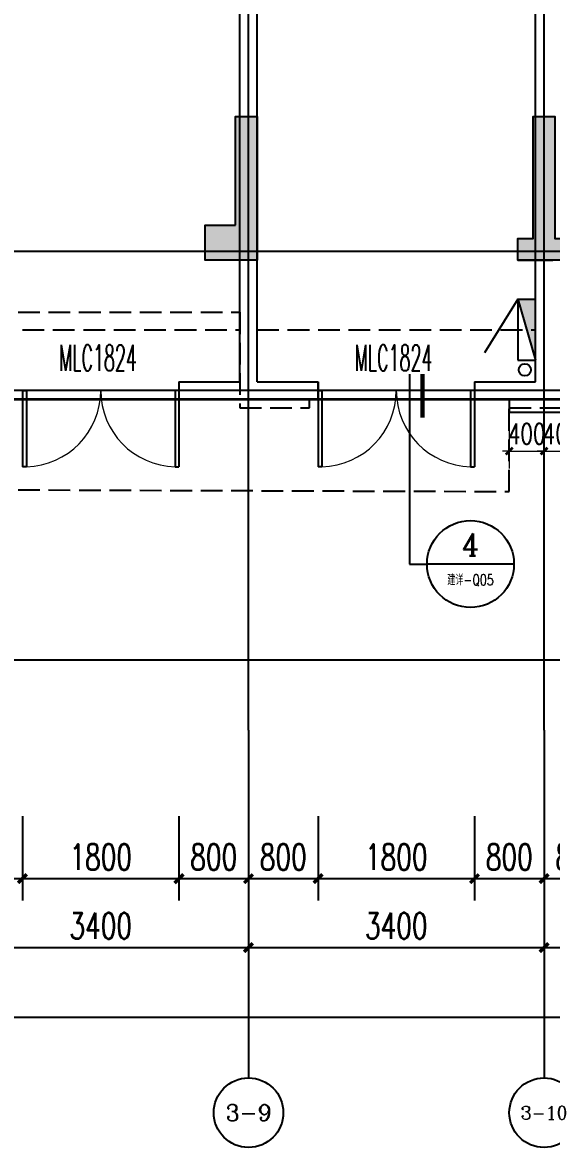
# Model space of a CAD drawing. Extents: x -59851 to 653804, y -249523 to 437614.
# Drawn here: x -29714 to -23629, y 186780 to 199722 of the extents above; entities that cross this region are included whole.
import ezdxf
from ezdxf.enums import TextEntityAlignment as Align

# ---------------------------------------------------------------- set-up
doc = ezdxf.new("R2010")
doc.units = 0
doc.header["$LTSCALE"] = 1000
doc.header["$MEASUREMENT"] = 0
doc.linetypes.add('DASH', pattern=[0.35, 0.25, -0.1])
for name, color, linetype in [('-消防立管', 1, 'Continuous'), ('A-Above', 5, 'DASH'), ('A-ROOF', 7, 'Continuous'), ('A-外装饰线脚', 7, 'Continuous'), ('A-第三道尺寸线', 105, 'Continuous'), ('AXIS', 3, 'Continuous'), ('AXIS_TEXT', 7, 'Continuous'), ('CURTWALL', 4, 'Continuous'), ('DIM_IDEN', 3, 'Continuous'), ('DOTE', 16, 'Continuous'), ('PUB_HATCH', 8, 'Continuous'), ('PUB_TEXT', 7, 'Continuous'), ('STAIR', 5, 'Continuous'), ('WALL', 2, 'Continuous'), ('WINDOW', 4, 'Continuous'), ('WINDOW_TEXT', 7, 'Continuous'), ('剪力墙', 6, 'Continuous')]:
    doc.layers.add(name, color=color, linetype=linetype)
doc.layers.add('33计全面积外廓线', color=21, linetype='Continuous', lineweight=35)
doc.layers.add('A-第四道尺寸线(线脚尺寸)', color=105, linetype='Continuous', lineweight=5)
doc.styles.add('_TCH_AXIS', font='COMPLEX', dxfattribs={"bigfont": 'GBCBIG'})
doc.styles.add('_TCH_DIM_T3', font='SIMPLEX.shx', dxfattribs={"width": 0.705882, "bigfont": 'GBCBIG.shx'})
doc.styles.add('_TCH_LABEL', font='COMPLEX', dxfattribs={"bigfont": 'GBCBIG'})
doc.styles.add('_TCH_WINDOW', font='SIMPLEX.shx', dxfattribs={"width": 0.7, "height": 3.5, "bigfont": 'GBCBIG.shx'})
doc.styles.add('COMPLEX', font='COMPLEX')
doc.dimstyles.new('_TCH_ARCH&&100', dxfattribs={"dimtxt": 297.5, "dimasz": 100, "dimexe": 250, "dimexo": 300, "dimgap": 100, "dimtad": 1, "dimdec": 0, "dimzin": 0, "dimdsep": 46, "dimtxsty": '_TCH_DIM_T3', "dimblk": 'ARCHTICK', "dimcen": 0.09, "dimclrt": 7, "dimazin": 2, "dimtfac": 1, "dimtdec": 0, "dimtix": 1, "dimtmove": 2, "dimatfit": 3, "dimfxl": 0, "dimtolj": 1, "dimtzin": 0, "dimarcsym": 0})
doc.dimstyles.new('_TCH_ARCH&&80', dxfattribs={"dimtxt": 238, "dimasz": 80, "dimexe": 200, "dimexo": 240, "dimgap": 80, "dimtad": 1, "dimdec": 0, "dimzin": 0, "dimdsep": 46, "dimtxsty": '_TCH_DIM_T3', "dimblk": 'ARCHTICK', "dimcen": 0.09, "dimclrt": 7, "dimazin": 2, "dimtfac": 1, "dimtdec": 0, "dimtix": 1, "dimtmove": 2, "dimatfit": 3, "dimfxl": 0, "dimtolj": 1, "dimtzin": 0, "dimarcsym": 0})

# ---------------------------------------------------------------- blocks, each defined once
blk = doc.blocks.new('zzlk0330')
at = {"layer": 'A-ROOF', "linetype": 'DASH'}
blk.add_lwpolyline([(-40014, 135988), (-37714, 135988), (-37714, 135888), (-36914, 135888), (-36914, 135988), (-34614, 135988), (-34614, 135888), (-33814, 135888), (-33814, 136988), (-30914, 136988), (-30914, 137588), (-30114, 137588), (-30114, 136988), (-27214, 136988), (-27214, 135888), (-26414, 135888), (-26414, 135988), (-24114, 135988), (-24114, 135888), (-23314, 135888)], dxfattribs=at)
blk = doc.blocks.new('shoucengjianliqiang0505')
at = {"layer": 'PUB_HATCH'}
h = blk.add_hatch(color=256, dxfattribs=at)
h.dxf.hatch_style = 1
h.paths.add_polyline_path([(-14848, 486544), (-14448, 486544), (-14448, 486144), (-14848, 486144)])
h.paths.add_polyline_path([(-8748, 486544), (-8348, 486544), (-8348, 486144), (-8748, 486144)])
h.paths.add_polyline_path([(-8748, 490544), (-8348, 490544), (-8348, 490144), (-8748, 490144)])
h.paths.add_polyline_path([(-14848, 490544), (-14448, 490544), (-14448, 490144), (-14848, 490144)])
h.paths.add_polyline_path([(-14848, 482144), (-14448, 482144), (-14448, 481744), (-14848, 481744)])
h.paths.add_polyline_path([(-8748, 482144), (-8348, 482144), (-8348, 481744), (-8748, 481744)])
h.paths.add_polyline_path([(-46848, 497944), (-46448, 497944), (-46448, 497544), (-46848, 497544)])
h.paths.add_polyline_path([(-46848, 501744), (-46448, 501744), (-46448, 501344), (-46848, 501344)])
h.paths.add_polyline_path([(-53548, 501742), (-53148, 501742), (-53148, 501342), (-53548, 501342)])
h.paths.add_polyline_path([(-63048, 504094), (-63048, 504344), (-63648, 504344), (-63648, 502544), (-63848, 502544), (-63848, 502294), (-63398, 502294), (-63398, 504094)])
h.paths.add_polyline_path([(-37148, 500844), (-35548, 500844), (-35548, 497944), (-37148, 497944), (-37148, 498144), (-35748, 498144), (-35748, 500644), (-37148, 500644)])
h.paths.add_polyline_path([(-29698, 483744), (-29698, 484994), (-29448, 484994), (-29448, 483344), (-30048, 483344), (-30048, 483744)])
h.paths.add_polyline_path([(-33048, 484994), (-32798, 484994), (-32798, 483744), (-32448, 483744), (-32448, 483344), (-33048, 483344)])
h.paths.add_polyline_path([(-36498, 483744), (-36498, 484994), (-36248, 484994), (-36248, 483344), (-36848, 483344), (-36848, 483744)])
h.paths.add_polyline_path([(-43248, 484994), (-42998, 484994), (-42998, 483744), (-42648, 483744), (-42648, 483344), (-43248, 483344)])
h.paths.add_polyline_path([(-50098, 483744), (-50098, 484994), (-49848, 484994), (-49848, 483344), (-50448, 483344), (-50448, 483744)])
h.paths.add_polyline_path([(-56848, 484994), (-56598, 484994), (-56598, 483744), (-56248, 483744), (-56248, 483344), (-56848, 483344)])
h.paths.add_polyline_path([(-63698, 485844), (-63448, 485844), (-63448, 483344), (-64048, 483344), (-64048, 483744), (-63698, 483744)])
h.paths.add_polyline_path([(-54648, 492144), (-54048, 492144), (-54048, 492544), (-54648, 492544)])
h.paths.add_polyline_path([(-52648, 492544), (-52048, 492544), (-52048, 492144), (-52648, 492144)])
h.paths.add_polyline_path([(-39048, 492544), (-38448, 492544), (-38448, 492144), (-39048, 492144)])
h.paths.add_polyline_path([(-45348, 495844), (-44748, 495844), (-44748, 496244), (-45348, 496244)])
h.paths.add_polyline_path([(-55848, 497944), (-55248, 497944), (-55248, 497544), (-55848, 497544)])
h.paths.add_polyline_path([(-55848, 495844), (-55248, 495844), (-55248, 496244), (-55848, 496244)])
h.paths.add_polyline_path([(-60248, 495844), (-59648, 495844), (-59648, 496244), (-60248, 496244)])
h.paths.add_polyline_path([(-21248, 500844), (-21248, 499444), (-21498, 499444), (-21498, 499844), (-21848, 499844), (-21848, 500094), (-21498, 500094), (-21498, 500844)])
h.paths.add_polyline_path([(-42948, 497544), (-42548, 497544), (-42548, 498144), (-42748, 498144), (-42748, 500644), (-42148, 500644), (-42148, 500844), (-42948, 500844), (-42948, 497944)])
h.paths.add_polyline_path([(-21248, 496144), (-21248, 496744), (-21498, 496744), (-21498, 496394), (-22898, 496394), (-22898, 496144), (-22098, 496144), (-22098, 496044), (-21848, 496044), (-21848, 496144)])
h.paths.add_polyline_path([(-30848, 497544), (-30848, 497944), (-32298, 497944), (-32298, 498144), (-30648, 498144), (-30648, 497744), (-30248, 497744), (-30248, 497544)])
h.paths.add_polyline_path([(-18848, 489094), (-18848, 487444), (-19098, 487444), (-19098, 487994), (-19448, 487994), (-19448, 488244), (-19098, 488244), (-19098, 489094)])
h.paths.add_polyline_path([(-60023, 489044), (-60273, 489044), (-60273, 491444), (-60023, 491444), (-60023, 489244)])
h.paths.add_polyline_path([(-28348, 499194), (-28348, 497544), (-28748, 497544), (-28748, 497744), (-28548, 497744), (-28548, 499194)])
h.paths.add_polyline_path([(-41148, 492344), (-40448, 492344), (-40448, 490694), (-40698, 490694), (-40698, 492094), (-41148, 492094)])
h.paths.add_polyline_path([(-30848, 500644), (-31348, 500644), (-31348, 503644), (-28348, 503644), (-28348, 501444), (-28708, 501444), (-28708, 501644), (-28548, 501644), (-28548, 503444), (-31148, 503444), (-31148, 501644), (-30748, 501644), (-30748, 501444), (-31148, 501444), (-31148, 500944), (-30648, 500944), (-30648, 500644)])
h.paths.add_polyline_path([(-42948, 495544), (-42948, 496244), (-40448, 496244), (-40448, 493744), (-42948, 493744), (-42948, 494444), (-42748, 494444), (-42748, 493944), (-40648, 493944), (-40648, 496044), (-42748, 496044), (-42748, 495544)])
h.paths.add_polyline_path([(-21248, 502644), (-21248, 503644), (-22898, 503644), (-22898, 503394), (-21498, 503394), (-21498, 502644)])
h.paths.add_polyline_path([(-22748, 492144), (-23248, 492144), (-23248, 490494), (-22998, 490494), (-22998, 491894), (-22748, 491894)])
h.paths.add_polyline_path([(-22673, 488244), (-22423, 488244), (-22423, 485744), (-22673, 485744), (-22673, 488044)])
h.paths.add_polyline_path([(-21848, 493644), (-21848, 493044), (-23498, 493044), (-23498, 493294), (-22098, 493294), (-22098, 493644)])
h.paths.add_polyline_path([(-18848, 491544), (-18848, 492144), (-20498, 492144), (-20498, 491894), (-19098, 491894), (-19098, 491544)])
h.paths.add_polyline_path([(-18848, 482444), (-18848, 481744), (-20498, 481744), (-20498, 481994), (-19098, 481994), (-19098, 482444)])
h.paths.add_polyline_path([(-22048, 481744), (-22498, 481744), (-22698, 481744), (-22698, 483344), (-23048, 483344), (-23048, 483594), (-22448, 483594), (-22448, 481994), (-22048, 481994)])
h.paths.add_polyline_path([(-26798, 490844), (-26048, 490844), (-26048, 489044), (-26298, 489044), (-26298, 490594), (-26798, 490594)])
h.paths.add_polyline_path([(-32448, 490844), (-33048, 490844), (-33048, 489044), (-32798, 489044), (-32798, 490594), (-32448, 490594)])
h.paths.add_polyline_path([(-35848, 489294), (-36198, 489294), (-36198, 492094), (-35848, 492094), (-35848, 492344), (-36448, 492344), (-36448, 489044), (-36198, 489044), (-35848, 489044)])
h.paths.add_polyline_path([(-39873, 489244), (-39623, 489244), (-39623, 486544), (-39873, 486544), (-39873, 489044)])
h.paths.add_polyline_path([(-43648, 489294), (-43298, 489294), (-43298, 492094), (-43798, 492094), (-43798, 492344), (-43048, 492344), (-43048, 489044), (-43298, 489044), (-43648, 489044)])
h.paths.add_polyline_path([(-46673, 492344), (-46423, 492344), (-46423, 489044), (-46673, 489044), (-46673, 492144)])
h.paths.add_polyline_path([(-53473, 489244), (-53223, 489244), (-53223, 486544), (-53473, 486544), (-53473, 489044)])
h.paths.add_polyline_path([(-49448, 489294), (-49798, 489294), (-49798, 492094), (-49298, 492094), (-49298, 492344), (-50048, 492344), (-50048, 489044), (-49798, 489044), (-49448, 489044)])
h.paths.add_polyline_path([(-57248, 489294), (-56898, 489294), (-56898, 492094), (-57248, 492094), (-57248, 492344), (-56648, 492344), (-56648, 489044), (-56898, 489044), (-57248, 489044)])
h.paths.add_polyline_path([(-60048, 498644), (-60048, 497544), (-62548, 497544), (-62548, 497794), (-60298, 497794), (-60298, 498644)])
h.paths.add_polyline_path([(-60048, 503544), (-60048, 504344), (-61698, 504344), (-61698, 504094), (-60298, 504094), (-60298, 503544)])
h.paths.add_polyline_path([(-67048, 491344), (-67048, 492244), (-64848, 492244), (-64848, 491994), (-66798, 491994), (-66798, 491344)])
h.paths.add_polyline_path([(-66448, 502544), (-67048, 502544), (-67048, 499894), (-66798, 499894), (-66798, 502294), (-66448, 502294)])
h.paths.add_polyline_path([(-66448, 483344), (-67048, 483344), (-67048, 485844), (-66798, 485844), (-66798, 483744), (-66448, 483744)])
edge = h.paths.add_edge_path()
edge.add_line((-26248, 494694), (-26248, 492344))
edge.add_line((-26248, 492344), (-26948, 492344))
edge.add_line((-26948, 492344), (-26948, 492144))
edge.add_line((-26948, 492144), (-26048, 492144))
edge.add_line((-26048, 492144), (-26048, 494694))
edge.add_line((-26248, 494694), (-26248, 495094))
edge = h.paths.add_edge_path()
edge.add_line((-26448, 483344), (-26448, 483594))
edge.add_line((-26448, 483594), (-26273, 483594))
edge.add_line((-26273, 483594), (-26273, 484994))
edge.add_line((-26273, 484994), (-26023, 484994))
edge.add_line((-26023, 484994), (-26023, 483594))
edge.add_line((-26023, 483594), (-25848, 483594))
edge.add_line((-25848, 483594), (-25848, 483344))
edge.add_line((-25848, 483344), (-26448, 483344))
edge.add_line((-26448, 483344), (-26048, 483344))
edge = h.paths.add_edge_path()
edge.add_line((-40048, 483344), (-40048, 483744))
edge.add_line((-40048, 483744), (-39873, 483744))
edge.add_line((-39873, 483744), (-39873, 484994))
edge.add_line((-39873, 484994), (-39623, 484994))
edge.add_line((-39623, 484994), (-39623, 483744))
edge.add_line((-39623, 483744), (-39448, 483744))
edge.add_line((-39448, 483744), (-39448, 483344))
edge.add_line((-39448, 483344), (-40048, 483344))
edge.add_line((-40048, 483344), (-39648, 483344))
edge = h.paths.add_edge_path()
edge.add_line((-46848, 483344), (-46848, 483594))
edge.add_line((-46848, 483594), (-46673, 483594))
edge.add_line((-46673, 483594), (-46673, 484994))
edge.add_line((-46673, 484994), (-46423, 484994))
edge.add_line((-46423, 484994), (-46423, 483594))
edge.add_line((-46423, 483594), (-46248, 483594))
edge.add_line((-46248, 483594), (-46248, 483344))
edge.add_line((-46248, 483344), (-46848, 483344))
edge.add_line((-46848, 483344), (-46448, 483344))
edge = h.paths.add_edge_path()
edge.add_line((-53648, 483344), (-53648, 483744))
edge.add_line((-53648, 483744), (-53473, 483744))
edge.add_line((-53473, 483744), (-53473, 484994))
edge.add_line((-53473, 484994), (-53223, 484994))
edge.add_line((-53223, 484994), (-53223, 483744))
edge.add_line((-53223, 483744), (-53048, 483744))
edge.add_line((-53048, 483744), (-53048, 483344))
edge.add_line((-53048, 483344), (-53648, 483344))
edge.add_line((-53648, 483344), (-53248, 483344))
edge = h.paths.add_edge_path()
edge.add_line((-60448, 483344), (-60448, 483594))
edge.add_line((-60448, 483594), (-60273, 483594))
edge.add_line((-60273, 483594), (-60273, 484994))
edge.add_line((-60273, 484994), (-60023, 484994))
edge.add_line((-60023, 484994), (-60023, 483594))
edge.add_line((-60023, 483594), (-59848, 483594))
edge.add_line((-59848, 483594), (-59848, 483344))
edge.add_line((-59848, 483344), (-60448, 483344))
edge.add_line((-60448, 483344), (-60048, 483344))
h = blk.add_hatch(color=256, dxfattribs=at)
h.dxf.hatch_style = 1
h.paths.add_polyline_path([(-40048, 483344), (-40048, 483744), (-39873, 483744), (-39873, 484994), (-39623, 484994), (-39623, 483744), (-39448, 483744), (-39448, 483344)])
h.paths.add_polyline_path([(-46848, 483344), (-46848, 483594), (-46673, 483594), (-46673, 484994), (-46423, 484994), (-46423, 483594), (-46248, 483594), (-46248, 483344)])
h.paths.add_polyline_path([(-53648, 483344), (-53648, 483744), (-53473, 483744), (-53473, 484994), (-53223, 484994), (-53223, 483744), (-53048, 483744), (-53048, 483344)])
h.paths.add_polyline_path([(-60448, 483344), (-60448, 483594), (-60273, 483594), (-60273, 484994), (-60023, 484994), (-60023, 483594), (-59848, 483594), (-59848, 483344)])
at = {"layer": '剪力墙', "color": 6, "linetype": 'Continuous'}
blk.add_lwpolyline([(-50098, 483744), (-50098, 484994), (-49848, 484994), (-49848, 483344), (-50448, 483344), (-50448, 483744)], close=True, dxfattribs=at)
for points in [[(-46848, 483344), (-46848, 483594), (-46673, 483594), (-46673, 484994), (-46423, 484994), (-46423, 483594), (-46248, 483594), (-46248, 483344), (-46848, 483344), (-46448, 483344)], [(-49848, 483744), (-49848, 483744)]]:
    blk.add_lwpolyline(points, dxfattribs=at)
blk = doc.blocks.new('XHS1')
at = {"layer": '-消防立管'}
blk.add_hatch(color=253, dxfattribs=at).paths.add_polyline_path([(918395, -437307), (918595, -438007), (918595, -437307)])
for p, q in [((918395, -437307), (918595, -438007)), ((918395, -437307), (918395, -438007)), ((918395, -437307), (918595, -437307)), ((918595, -438007), (918595, -437307)), ((918395, -438007), (918595, -438007))]:
    blk.add_line(p, q, dxfattribs=at)
at = {"ltscale": 0.5}
blk.add_line((918395, -437307), (918009, -437922), dxfattribs=at)
blk = doc.blocks.new('_ArchTick')
at = {"color": 0, "linetype": 'ByBlock', "const_width": 0.4}
blk.add_lwpolyline([(-0.5, -0.5), (0.5, 0.5)], dxfattribs=at)
blk = doc.blocks.new('*D3341')
at = {"layer": 'AXIS', "color": 0, "lineweight": -2, "transparency": 16777216}
for p, q in [((-30514, 191280), (-30514, 188830)), ((-27114, 191280), (-27114, 188830)), ((-30514, 189080), (-27114, 189080))]:
    blk.add_line(p, q, dxfattribs=at)
at = {"layer": 'Defpoints', "color": 0, "transparency": 16777216}
for p in [(-30514, 191580), (-27114, 191580), (-27114, 189080)]:
    blk.add_point(p, dxfattribs=at)
at = {"layer": 'AXIS', "color": 0, "lineweight": -2, "transparency": 16777216, "xscale": 100, "yscale": 100, "zscale": 100, "rotation": 180}
blk.add_blockref('_ArchTick', (-30514, 189080), dxfattribs=at)
at = {"layer": 'AXIS', "color": 0, "lineweight": -2, "transparency": 16777216, "xscale": 100, "yscale": 100, "zscale": 100}
blk.add_blockref('_ArchTick', (-27114, 189080), dxfattribs=at)
at = {"layer": 'AXIS', "color": 7, "transparency": 16777216, "insert": (-28814, 189329), "char_height": 297.5, "attachment_point": 5, "style": '_TCH_DIM_T3'}
blk.add_mtext('\\A1;3400', dxfattribs=at)
blk = doc.blocks.new('*D3342')
at = {"layer": 'AXIS', "color": 0, "lineweight": -2, "transparency": 16777216}
for p, q in [((-27114, 191280), (-27114, 188830)), ((-23714, 191280), (-23714, 188830)), ((-27114, 189080), (-23714, 189080))]:
    blk.add_line(p, q, dxfattribs=at)
at = {"layer": 'Defpoints', "color": 0, "transparency": 16777216}
for p in [(-27114, 191580), (-23714, 191580), (-23714, 189080)]:
    blk.add_point(p, dxfattribs=at)
at = {"layer": 'AXIS', "color": 0, "lineweight": -2, "transparency": 16777216, "xscale": 100, "yscale": 100, "zscale": 100, "rotation": 180}
blk.add_blockref('_ArchTick', (-27114, 189080), dxfattribs=at)
at = {"layer": 'AXIS', "color": 0, "lineweight": -2, "transparency": 16777216, "xscale": 100, "yscale": 100, "zscale": 100}
blk.add_blockref('_ArchTick', (-23714, 189080), dxfattribs=at)
at = {"layer": 'AXIS', "color": 7, "transparency": 16777216, "insert": (-25414, 189329), "char_height": 297.5, "attachment_point": 5, "style": '_TCH_DIM_T3'}
blk.add_mtext('\\A1;3400', dxfattribs=at)
blk = doc.blocks.new('*D3343')
at = {"layer": 'AXIS', "color": 0, "lineweight": -2, "transparency": 16777216}
for p, q in [((-23714, 191280), (-23714, 188830)), ((-20314, 191280), (-20314, 188830)), ((-23714, 189080), (-20314, 189080))]:
    blk.add_line(p, q, dxfattribs=at)
at = {"layer": 'Defpoints', "color": 0, "transparency": 16777216}
for p in [(-23714, 191580), (-20314, 191580), (-20314, 189080)]:
    blk.add_point(p, dxfattribs=at)
at = {"layer": 'AXIS', "color": 0, "lineweight": -2, "transparency": 16777216, "xscale": 100, "yscale": 100, "zscale": 100, "rotation": 180}
blk.add_blockref('_ArchTick', (-23714, 189080), dxfattribs=at)
at = {"layer": 'AXIS', "color": 0, "lineweight": -2, "transparency": 16777216, "xscale": 100, "yscale": 100, "zscale": 100}
blk.add_blockref('_ArchTick', (-20314, 189080), dxfattribs=at)
at = {"layer": 'AXIS', "color": 7, "transparency": 16777216, "insert": (-22014, 189329), "char_height": 297.5, "attachment_point": 5, "style": '_TCH_DIM_T3'}
blk.add_mtext('\\A1;3400', dxfattribs=at)
blk = doc.blocks.new('*D3356')
at = {"layer": 'AXIS', "color": 0, "lineweight": -2, "transparency": 16777216}
for p, q in [((-44214, 189323), (-44214, 188030)), ((14486, 189323), (14486, 188030)), ((-44214, 188280), (14486, 188280))]:
    blk.add_line(p, q, dxfattribs=at)
at = {"layer": 'Defpoints', "color": 0, "transparency": 16777216}
for p in [(-44214, 189623), (14486, 189623), (14486, 188280)]:
    blk.add_point(p, dxfattribs=at)
at = {"layer": 'AXIS', "color": 0, "lineweight": -2, "transparency": 16777216, "xscale": 100, "yscale": 100, "zscale": 100, "rotation": 180}
blk.add_blockref('_ArchTick', (-44214, 188280), dxfattribs=at)
at = {"layer": 'AXIS', "color": 0, "lineweight": -2, "transparency": 16777216, "xscale": 100, "yscale": 100, "zscale": 100}
blk.add_blockref('_ArchTick', (14486, 188280), dxfattribs=at)
at = {"layer": 'AXIS', "color": 7, "transparency": 16777216, "insert": (-14864, 188529), "char_height": 297.5, "attachment_point": 5, "style": '_TCH_DIM_T3'}
blk.add_mtext('\\A1;58700', dxfattribs=at)
blk = doc.blocks.new('_AXISO')
blk.add_circle((0, 0), 0.5)
at = {"layer": 'AXIS_TEXT', "style": 'COMPLEX', "width": 1.041667}
blk.add_attdef('A', text='', height=0.56, dxfattribs=at).set_placement((-0.25, -0.28), (0.25, -0.28), align=Align.FIT)
blk = doc.blocks.new('shoucengxianjiao0328')
at = {"layer": 'A-外装饰线脚'}
blk.add_lwpolyline([(-208946, 155486), (-208946, 155336), (-208146, 155336), (-208146, 155486)], dxfattribs=at)
blk = doc.blocks.new('*D644')
at = {"layer": 'A-第四道尺寸线(线脚尺寸)', "color": 0, "lineweight": -2, "transparency": 16777216}
for p, q in [((-24114, 195048), (-24114, 194592)), ((-23714, 195048), (-23714, 194592)), ((-24114, 194792), (-24194, 194792)), ((-24114, 194792), (-23714, 194792)), ((-23714, 194792), (-23634, 194792))]:
    blk.add_line(p, q, dxfattribs=at)
at = {"layer": 'Defpoints', "color": 0, "transparency": 16777216}
for p in [(-24114, 195288), (-23714, 195288), (-23714, 194792)]:
    blk.add_point(p, dxfattribs=at)
at = {"layer": 'A-第四道尺寸线(线脚尺寸)', "color": 0, "lineweight": -2, "transparency": 16777216, "xscale": 80, "yscale": 80, "zscale": 80}
blk.add_blockref('_ArchTick', (-24114, 194792), dxfattribs=at)
at = {"layer": 'A-第四道尺寸线(线脚尺寸)', "color": 0, "lineweight": -2, "transparency": 16777216, "xscale": 80, "yscale": 80, "zscale": 80, "rotation": 180}
blk.add_blockref('_ArchTick', (-23714, 194792), dxfattribs=at)
at = {"layer": 'A-第四道尺寸线(线脚尺寸)', "color": 7, "transparency": 16777216, "insert": (-23914, 194991), "char_height": 238, "attachment_point": 5, "style": '_TCH_DIM_T3'}
blk.add_mtext('\\A1;400', dxfattribs=at)
blk = doc.blocks.new('*D645')
at = {"layer": 'A-第四道尺寸线(线脚尺寸)', "color": 0, "lineweight": -2, "transparency": 16777216}
for p, q in [((-23714, 195048), (-23714, 194592)), ((-23314, 195048), (-23314, 194592)), ((-23714, 194792), (-23794, 194792)), ((-23714, 194792), (-23314, 194792)), ((-23314, 194792), (-23234, 194792))]:
    blk.add_line(p, q, dxfattribs=at)
at = {"layer": 'Defpoints', "color": 0, "transparency": 16777216}
for p in [(-23714, 195288), (-23314, 195288), (-23314, 194792)]:
    blk.add_point(p, dxfattribs=at)
at = {"layer": 'A-第四道尺寸线(线脚尺寸)', "color": 0, "lineweight": -2, "transparency": 16777216, "xscale": 80, "yscale": 80, "zscale": 80}
blk.add_blockref('_ArchTick', (-23714, 194792), dxfattribs=at)
at = {"layer": 'A-第四道尺寸线(线脚尺寸)', "color": 0, "lineweight": -2, "transparency": 16777216, "xscale": 80, "yscale": 80, "zscale": 80, "rotation": 180}
blk.add_blockref('_ArchTick', (-23314, 194792), dxfattribs=at)
at = {"layer": 'A-第四道尺寸线(线脚尺寸)', "color": 7, "transparency": 16777216, "insert": (-23514, 194991), "char_height": 238, "attachment_point": 5, "style": '_TCH_DIM_T3'}
blk.add_mtext('\\A1;400', dxfattribs=at)
blk = doc.blocks.new('*D3503')
at = {"layer": 'A-第三道尺寸线', "color": 0, "lineweight": -2, "transparency": 16777216}
for p, q in [((-30514, 190593), (-30514, 189623)), ((-29714, 190593), (-29714, 189623)), ((-30514, 189873), (-29714, 189873))]:
    blk.add_line(p, q, dxfattribs=at)
at = {"layer": 'Defpoints', "color": 0, "transparency": 16777216}
for p in [(-30514, 190893), (-29714, 190893), (-29714, 189873)]:
    blk.add_point(p, dxfattribs=at)
at = {"layer": 'A-第三道尺寸线', "color": 0, "lineweight": -2, "transparency": 16777216, "xscale": 100, "yscale": 100, "zscale": 100, "rotation": 180}
blk.add_blockref('_ArchTick', (-30514, 189873), dxfattribs=at)
at = {"layer": 'A-第三道尺寸线', "color": 0, "lineweight": -2, "transparency": 16777216, "xscale": 100, "yscale": 100, "zscale": 100}
blk.add_blockref('_ArchTick', (-29714, 189873), dxfattribs=at)
at = {"layer": 'A-第三道尺寸线', "color": 7, "transparency": 16777216, "insert": (-30114, 190122), "char_height": 297.5, "attachment_point": 5, "style": '_TCH_DIM_T3'}
blk.add_mtext('\\A1;800', dxfattribs=at)
blk = doc.blocks.new('*D3504')
at = {"layer": 'A-第三道尺寸线', "color": 0, "lineweight": -2, "transparency": 16777216}
for p, q in [((-29714, 190593), (-29714, 189623)), ((-27914, 190593), (-27914, 189623)), ((-29714, 189873), (-27914, 189873))]:
    blk.add_line(p, q, dxfattribs=at)
at = {"layer": 'Defpoints', "color": 0, "transparency": 16777216}
for p in [(-29714, 190893), (-27914, 190893), (-27914, 189873)]:
    blk.add_point(p, dxfattribs=at)
at = {"layer": 'A-第三道尺寸线', "color": 0, "lineweight": -2, "transparency": 16777216, "xscale": 100, "yscale": 100, "zscale": 100, "rotation": 180}
blk.add_blockref('_ArchTick', (-29714, 189873), dxfattribs=at)
at = {"layer": 'A-第三道尺寸线', "color": 0, "lineweight": -2, "transparency": 16777216, "xscale": 100, "yscale": 100, "zscale": 100}
blk.add_blockref('_ArchTick', (-27914, 189873), dxfattribs=at)
at = {"layer": 'A-第三道尺寸线', "color": 7, "transparency": 16777216, "insert": (-28814, 190122), "char_height": 297.5, "attachment_point": 5, "style": '_TCH_DIM_T3'}
blk.add_mtext('\\A1;1800', dxfattribs=at)
blk = doc.blocks.new('*D3505')
at = {"layer": 'A-第三道尺寸线', "color": 0, "lineweight": -2, "transparency": 16777216}
for p, q in [((-27914, 190593), (-27914, 189623)), ((-27114, 190593), (-27114, 189623)), ((-27914, 189873), (-27114, 189873))]:
    blk.add_line(p, q, dxfattribs=at)
at = {"layer": 'Defpoints', "color": 0, "transparency": 16777216}
for p in [(-27914, 190893), (-27114, 190893), (-27114, 189873)]:
    blk.add_point(p, dxfattribs=at)
at = {"layer": 'A-第三道尺寸线', "color": 0, "lineweight": -2, "transparency": 16777216, "xscale": 100, "yscale": 100, "zscale": 100, "rotation": 180}
blk.add_blockref('_ArchTick', (-27914, 189873), dxfattribs=at)
at = {"layer": 'A-第三道尺寸线', "color": 0, "lineweight": -2, "transparency": 16777216, "xscale": 100, "yscale": 100, "zscale": 100}
blk.add_blockref('_ArchTick', (-27114, 189873), dxfattribs=at)
at = {"layer": 'A-第三道尺寸线', "color": 7, "transparency": 16777216, "insert": (-27514, 190122), "char_height": 297.5, "attachment_point": 5, "style": '_TCH_DIM_T3'}
blk.add_mtext('\\A1;800', dxfattribs=at)
blk = doc.blocks.new('*D3506')
at = {"layer": 'A-第三道尺寸线', "color": 0, "lineweight": -2, "transparency": 16777216}
for p, q in [((-27114, 190593), (-27114, 189623)), ((-26314, 190593), (-26314, 189623)), ((-27114, 189873), (-26314, 189873))]:
    blk.add_line(p, q, dxfattribs=at)
at = {"layer": 'Defpoints', "color": 0, "transparency": 16777216}
for p in [(-27114, 190893), (-26314, 190893), (-26314, 189873)]:
    blk.add_point(p, dxfattribs=at)
at = {"layer": 'A-第三道尺寸线', "color": 0, "lineweight": -2, "transparency": 16777216, "xscale": 100, "yscale": 100, "zscale": 100, "rotation": 180}
blk.add_blockref('_ArchTick', (-27114, 189873), dxfattribs=at)
at = {"layer": 'A-第三道尺寸线', "color": 0, "lineweight": -2, "transparency": 16777216, "xscale": 100, "yscale": 100, "zscale": 100}
blk.add_blockref('_ArchTick', (-26314, 189873), dxfattribs=at)
at = {"layer": 'A-第三道尺寸线', "color": 7, "transparency": 16777216, "insert": (-26714, 190122), "char_height": 297.5, "attachment_point": 5, "style": '_TCH_DIM_T3'}
blk.add_mtext('\\A1;800', dxfattribs=at)
blk = doc.blocks.new('*D3507')
at = {"layer": 'A-第三道尺寸线', "color": 0, "lineweight": -2, "transparency": 16777216}
for p, q in [((-26314, 190593), (-26314, 189623)), ((-24514, 190593), (-24514, 189623)), ((-26314, 189873), (-24514, 189873))]:
    blk.add_line(p, q, dxfattribs=at)
at = {"layer": 'Defpoints', "color": 0, "transparency": 16777216}
for p in [(-26314, 190893), (-24514, 190893), (-24514, 189873)]:
    blk.add_point(p, dxfattribs=at)
at = {"layer": 'A-第三道尺寸线', "color": 0, "lineweight": -2, "transparency": 16777216, "xscale": 100, "yscale": 100, "zscale": 100, "rotation": 180}
blk.add_blockref('_ArchTick', (-26314, 189873), dxfattribs=at)
at = {"layer": 'A-第三道尺寸线', "color": 0, "lineweight": -2, "transparency": 16777216, "xscale": 100, "yscale": 100, "zscale": 100}
blk.add_blockref('_ArchTick', (-24514, 189873), dxfattribs=at)
at = {"layer": 'A-第三道尺寸线', "color": 7, "transparency": 16777216, "insert": (-25414, 190122), "char_height": 297.5, "attachment_point": 5, "style": '_TCH_DIM_T3'}
blk.add_mtext('\\A1;1800', dxfattribs=at)
blk = doc.blocks.new('*D3508')
at = {"layer": 'A-第三道尺寸线', "color": 0, "lineweight": -2, "transparency": 16777216}
for p, q in [((-24514, 190593), (-24514, 189623)), ((-23714, 190593), (-23714, 189623)), ((-24514, 189873), (-23714, 189873))]:
    blk.add_line(p, q, dxfattribs=at)
at = {"layer": 'Defpoints', "color": 0, "transparency": 16777216}
for p in [(-24514, 190893), (-23714, 190893), (-23714, 189873)]:
    blk.add_point(p, dxfattribs=at)
at = {"layer": 'A-第三道尺寸线', "color": 0, "lineweight": -2, "transparency": 16777216, "xscale": 100, "yscale": 100, "zscale": 100, "rotation": 180}
blk.add_blockref('_ArchTick', (-24514, 189873), dxfattribs=at)
at = {"layer": 'A-第三道尺寸线', "color": 0, "lineweight": -2, "transparency": 16777216, "xscale": 100, "yscale": 100, "zscale": 100}
blk.add_blockref('_ArchTick', (-23714, 189873), dxfattribs=at)
at = {"layer": 'A-第三道尺寸线', "color": 7, "transparency": 16777216, "insert": (-24114, 190122), "char_height": 297.5, "attachment_point": 5, "style": '_TCH_DIM_T3'}
blk.add_mtext('\\A1;800', dxfattribs=at)
blk = doc.blocks.new('*D3509')
at = {"layer": 'A-第三道尺寸线', "color": 0, "lineweight": -2, "transparency": 16777216}
for p, q in [((-23714, 190593), (-23714, 189623)), ((-22914, 190593), (-22914, 189623)), ((-23714, 189873), (-22914, 189873))]:
    blk.add_line(p, q, dxfattribs=at)
at = {"layer": 'Defpoints', "color": 0, "transparency": 16777216}
for p in [(-23714, 190893), (-22914, 190893), (-22914, 189873)]:
    blk.add_point(p, dxfattribs=at)
at = {"layer": 'A-第三道尺寸线', "color": 0, "lineweight": -2, "transparency": 16777216, "xscale": 100, "yscale": 100, "zscale": 100, "rotation": 180}
blk.add_blockref('_ArchTick', (-23714, 189873), dxfattribs=at)
at = {"layer": 'A-第三道尺寸线', "color": 0, "lineweight": -2, "transparency": 16777216, "xscale": 100, "yscale": 100, "zscale": 100}
blk.add_blockref('_ArchTick', (-22914, 189873), dxfattribs=at)
at = {"layer": 'A-第三道尺寸线', "color": 7, "transparency": 16777216, "insert": (-23314, 190122), "char_height": 297.5, "attachment_point": 5, "style": '_TCH_DIM_T3'}
blk.add_mtext('\\A1;800', dxfattribs=at)
blk = doc.blocks.new('$DorLib2D$00000002')
for p, q in [((-0.5, 0), (-0.5, 0.4875)), ((-0.475, 0.4875), (-0.5, 0.4875)), ((-0.475, 0), (-0.475, 0.4875)), ((0.475, 0), (0.475, 0.4875)), ((0.475, 0.4875), (0.5, 0.4875)), ((0.5, 0), (0.5, 0.4875)), ((-0.5, 0), (-0.475, 0)), ((0.5, 0), (0.475, 0))]:
    blk.add_line(p, q)
at = {"lineweight": 13}
for centre, start, end in [((-0.4875, 0), 0, 88.53072), ((0.4875, 0), 91.46928, 180)]:
    blk.add_arc(centre, 0.4875, start, end, dxfattribs=at)
blk = doc.blocks.new('roofzhouxian')
at = {"layer": 'DOTE'}
for p, q in [((-30992, -309503), (-30992, -279124)), ((-27592, -309503), (-27592, -279124)), ((11694, -303995), (-49367, -303995)), ((11694, -305595), (-49367, -305595))]:
    blk.add_line(p, q, dxfattribs=at)
blk = doc.blocks.new('SHOUCENGXIANJIAOCHICUN0427')
at = {"layer": 'A-第四道尺寸线(线脚尺寸)'}
for p1, p2, picture, middle in [((-24113.7, 195288.3), (-23713.7, 195288.3), '*D644', (-23913.7, 194990.8)), ((-23713.7, 195288.3), (-23313.7, 195288.3), '*D645', (-23513.7, 194990.8))]:
    dim = blk.add_aligned_dim(p1=p1, p2=p2, distance=-496.6, dimstyle='_TCH_ARCH&&80', dxfattribs=at)
    dim.commit()
    dim.dimension.update_dxf_attribs({"geometry": picture, "text_midpoint": middle})

msp = doc.modelspace()

# ---------------------------------------------------------------- linework, layer by layer
at = {"layer": '-消防立管'}
msp.add_circle((-23935.7, 195726.4), 70, dxfattribs=at)
at = {"layer": '33计全面积外廓线'}
msp.add_lwpolyline([(-23613.7, 215388.3), (-37213.7, 215388.3), (-37213.7, 217988.3), (-44213.7, 217988.3), (-44213.7, 216188.3), (-45388.7, 216188.3), (-45388.7, 213788.3), (-44213.7, 213788.3), (-44213.7, 195388.3), (14486.3, 195388.3)], dxfattribs=at)
at = {"layer": 'A-Above'}
for points in [[(-30413.7, 196188.3), (-27213.7, 196188.3)], [(-30413.7, 196188.3), (-27213.7, 196188.3)], [(-27013.7, 196188.3), (-23813.7, 196188.3)], [(-27013.7, 196188.3), (-23813.7, 196188.3)], [(-30113.7, 195396.8), (-30113.7, 194346.8), (-24113.7, 194326.1), (-24113.7, 195388.3)]]:
    msp.add_lwpolyline(points, dxfattribs=at)
at = {"layer": 'AXIS'}
for p, q in [((-27113.7, 191580), (-27113.7, 187580)), ((-23713.7, 191580), (-23713.7, 187580))]:
    msp.add_line(p, q, dxfattribs=at)
at = {"layer": 'CURTWALL'}
msp.add_line((-26313.7, 195388.3), (-26313.7, 195588.3), dxfattribs=at)
at = {"layer": 'DIM_IDEN'}
for p, q in [((-25263.7, 195677), (-25263.7, 193492)), ((-25263.7, 193492), (-25060.2, 193492)), ((-24060.2, 193492), (-25060.2, 193492))]:
    msp.add_line(p, q, dxfattribs=at)
at = {"layer": 'DIM_IDEN', "const_width": 50}
msp.add_lwpolyline([(-25113.7, 195677), (-25113.7, 195177)], dxfattribs=at)
at = {"layer": 'DIM_IDEN'}
msp.add_circle((-24560.2, 193492), 500, dxfattribs=at)
at = {"layer": 'DOTE'}
msp.add_line((15572.3, 195488.3), (-45488.6, 195488.3), dxfattribs=at)
at = {"layer": 'STAIR'}
msp.add_lwpolyline([(-37213.7, 218088.3), (-37213.7, 220988.3), (-47213.7, 220988.3), (-47213.7, 192388.3), (14486.3, 192388.3), (14486.3, 195388.3)], dxfattribs=at)
at = {"layer": 'WALL'}
for p, q in [((-27213.7, 195588.3), (-27213.7, 209688.3)), ((-27013.7, 195588.3), (-27013.7, 209688.3)), ((-23813.7, 195588.3), (-23813.7, 205788.3)), ((-27913.7, 195588.3), (-27213.7, 195588.3)), ((-27913.7, 195588.3), (-27913.7, 195388.3)), ((-27013.7, 195588.3), (-26313.7, 195588.3)), ((-26313.7, 195588.3), (-26313.7, 195388.3)), ((-24513.7, 195588.3), (-23813.7, 195588.3)), ((-24513.7, 195588.3), (-24513.7, 195388.3)), ((-27913.7, 195388.3), (-27113.7, 195388.3)), ((-27113.7, 195388.3), (-26313.7, 195388.3)), ((-24513.7, 195388.3), (-23713.7, 195388.3)), ((-23713.7, 195388.3), (-22913.7, 195388.3))]:
    msp.add_line(p, q, dxfattribs=at)
at = {"layer": 'WINDOW'}
for p, q in [((-29713.7, 195388.3), (-27913.7, 195388.3)), ((-26313.7, 195388.3), (-24513.7, 195388.3))]:
    msp.add_line(p, q, dxfattribs=at)

# ---------------------------------------------------------------- block references
at = {"layer": '-消防立管'}
msp.add_blockref('XHS1', (-942408.9, 633844.9), dxfattribs=at)
for name, p in [('roofzhouxian', (3878.4, 501083)), ('shoucengxianjiao0328', (184831.9, 39902.1)), ('zzlk0330', (0, 59400)), ('shoucengjianliqiang0505', (22833.8, -286355.2))]:
    msp.add_blockref(name, p)
at = {"layer": 'A-第四道尺寸线(线脚尺寸)'}
msp.add_blockref('SHOUCENGXIANJIAOCHICUN0427', (0, 0), dxfattribs=at)
at = {"layer": 'AXIS'}
ref = msp.add_blockref('_AXISO', (-27113.7, 187180), dxfattribs=dict(at, xscale=800, yscale=800, zscale=800))
ref.add_attrib('A', '3-9', dxfattribs={"layer": 'AXIS_TEXT', "height": 187.78, "style": '_TCH_AXIS'}).set_placement((-27377.5, 187086.1), (-26849.9, 187086.1), align=Align.FIT)
ref = msp.add_blockref('_AXISO', (-23713.7, 187180), dxfattribs=dict(at, xscale=800, yscale=800, zscale=800))
ref.add_attrib('A', '3-10', dxfattribs={"layer": 'AXIS_TEXT', "height": 152.88, "style": '_TCH_AXIS'}).set_placement((-23983.1, 187103.6), (-23444.4, 187103.6), align=Align.FIT)
at = {"layer": 'WINDOW'}
ref = msp.add_blockref('$DorLib2D$00000002', (-28813.7, 195488.3), dxfattribs=dict(at, xscale=-1800, yscale=-1800, zscale=-1800))
ref.add_attrib('A', 'MLC1824', (-29293.2, 195714.6), dxfattribs={"layer": 'WINDOW_TEXT', "height": 297.5, "style": '_TCH_WINDOW', "width": 0.494118})
ref = msp.add_blockref('$DorLib2D$00000002', (-25413.7, 195488.3), dxfattribs=dict(at, xscale=-1800, yscale=-1800, zscale=-1800))
ref.add_attrib('A', 'MLC1824', (-25893.2, 195714.6), dxfattribs={"layer": 'WINDOW_TEXT', "height": 297.5, "style": '_TCH_WINDOW', "width": 0.494118})

# ---------------------------------------------------------------- texts
at = {"layer": 'PUB_TEXT', "style": '_TCH_LABEL'}
msp.add_text('4', height=257.7, dxfattribs=at).set_placement((-24658.4, 193585), (-24462, 193585), align=Align.FIT)
at = {"layer": 'PUB_TEXT', "style": '_TCH_LABEL', "width": 0.799383}
msp.add_text('建详-Q05', height=124.56, dxfattribs=at).set_placement((-24827.1, 193248.1), (-24293.3, 193248.1), align=Align.FIT)

# ---------------------------------------------------------------- dimensions: what is measured, and where the dimension line sits
at = {"layer": 'A-第三道尺寸线'}
for p1, p2, picture, middle in [((-30513.7, 190893.3), (-29713.7, 190893.3), '*D3503', (-30113.7, 190121.7)), ((-29713.7, 190893.3), (-27913.7, 190893.3), '*D3504', (-28813.7, 190121.7)), ((-27913.7, 190893.3), (-27113.7, 190893.3), '*D3505', (-27513.7, 190121.7)), ((-27113.7, 190893.3), (-26313.7, 190893.3), '*D3506', (-26713.7, 190121.7)), ((-26313.7, 190893.3), (-24513.7, 190893.3), '*D3507', (-25413.7, 190121.7)), ((-24513.7, 190893.3), (-23713.7, 190893.3), '*D3508', (-24113.7, 190121.7)), ((-23713.7, 190893.3), (-22913.7, 190893.3), '*D3509', (-23313.7, 190121.7))]:
    dim = msp.add_aligned_dim(p1=p1, p2=p2, distance=-1020.4, dimstyle='_TCH_ARCH&&100', dxfattribs=at)
    dim.commit()
    dim.dimension.update_dxf_attribs({"geometry": picture, "text_midpoint": middle})
at = {"layer": 'AXIS'}
for p1, p2, distance, picture, middle in [((-30513.7, 191580), (-27113.7, 191580), -2500, '*D3341', (-28813.7, 189328.8)), ((-27113.7, 191580), (-23713.7, 191580), -2500, '*D3342', (-25413.7, 189328.8)), ((-23713.7, 191580), (-20313.7, 191580), -2500, '*D3343', (-22013.7, 189328.8)), ((-44213.7, 189622.9), (14486.3, 189622.9), -1342.9, '*D3356', (-14863.7, 188528.8))]:
    dim = msp.add_aligned_dim(p1=p1, p2=p2, distance=distance, dimstyle='_TCH_ARCH&&100', dxfattribs=at)
    dim.commit()
    dim.dimension.update_dxf_attribs({"geometry": picture, "text_midpoint": middle})

doc.saveas('drawing.dxf')
